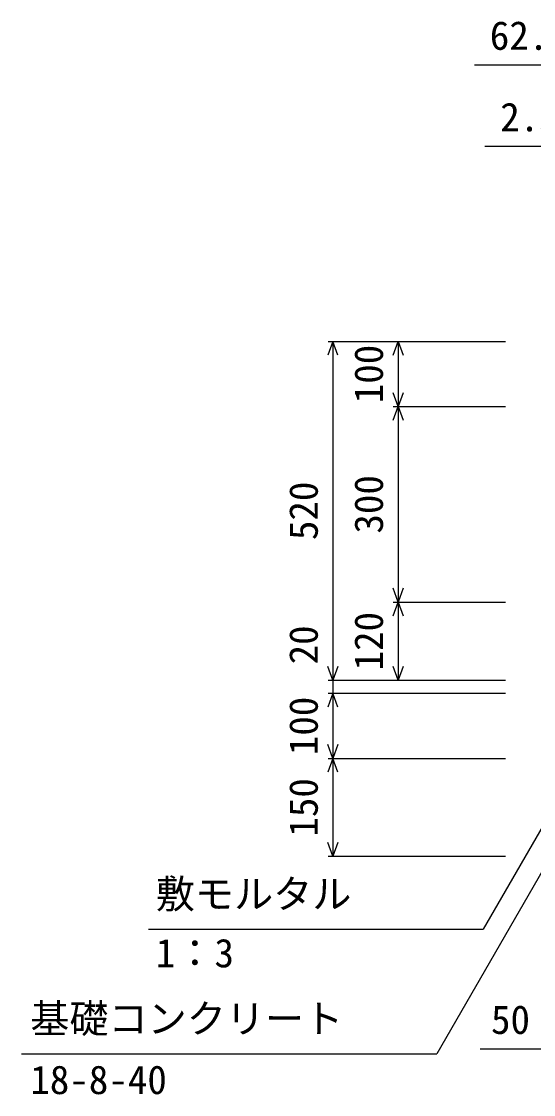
# Model space of a CAD drawing. Units: millimetres, scale not verified. Extents: x -16800 to 16800, y -5940 to 5940.
# Drawn here: x -15472 to -14687, y 2844 to 4491 of the extents above; entities that cross this region are included whole.
import ezdxf
from ezdxf.enums import TextEntityAlignment as Align

# ---------------------------------------------------------------- set-up
doc = ezdxf.new("R2010")
doc.units = ezdxf.units.MM
doc.header["$LTSCALE"] = 20
doc.layers.add('0-0_DIM', color=7, linetype='Continuous', lineweight=25)
doc.styles.add('ＭＳ ゴシック', font='')
doc.styles.get('ＭＳ ゴシック').set_extended_font_data('MS Gothic')

msp = doc.modelspace()

# ---------------------------------------------------------------- linework, layer by layer
at = {"layer": '0-0_DIM'}
for p, q in [((-14777.44, 4424.02), (-14606.9, 4424.02)), ((-14615.33, 4299.01), (-14761.12, 4299.01)), ((-15001.9, 3999.9), (-14729.4, 3999.9)), ((-14994.4, 3999.9), (-14994.4, 3479.9)), ((-14894.4, 3999.9), (-14894.4, 3899.9)), ((-14901.9, 3899.9), (-14729.4, 3899.9)), ((-14894.4, 3899.9), (-14894.4, 3599.9)), ((-14901.9, 3599.9), (-14729.4, 3599.9)), ((-14894.4, 3599.9), (-14894.4, 3479.9)), ((-15001.9, 3479.9), (-14729.4, 3479.9)), ((-15001.9, 3459.9), (-14729.4, 3459.9)), ((-14548.64, 3470.93), (-14763.91, 3098.09)), ((-14551.28, 3398.43), (-14835.13, 2906.79)), ((-15001.9, 3359.9), (-14729.4, 3359.9)), ((-14994.4, 3359.9), (-14994.4, 3209.9)), ((-15001.9, 3209.9), (-14729.4, 3209.9)), ((-15277.14, 3098.09), (-14763.91, 3098.09)), ((-15472.13, 2906.79), (-14835.13, 2906.79)), ((-14656.9, 2913.97), (-14768.7, 2913.97))]:
    msp.add_line(p, q, dxfattribs=at)
for points in [[(-14986.71, 3978.75), (-14994.4, 3999.9), (-15002.1, 3978.75)], [(-14902.1, 3978.75), (-14894.4, 3999.9), (-14886.71, 3978.75)], [(-14886.71, 3921.04), (-14894.4, 3899.9), (-14902.1, 3921.04)], [(-14902.1, 3878.75), (-14894.4, 3899.9), (-14886.71, 3878.75)], [(-14886.71, 3621.04), (-14894.4, 3599.9), (-14902.1, 3621.04)], [(-14902.1, 3578.75), (-14894.4, 3599.9), (-14886.71, 3578.75)], [(-14986.71, 3501.04), (-14994.4, 3479.9), (-15002.1, 3501.04)], [(-14886.71, 3501.04), (-14894.4, 3479.9), (-14902.1, 3501.04)], [(-14994.4, 3479.9), (-14994.4, 3459.9), (-14994.4, 3359.9)], [(-14986.71, 3438.75), (-14994.4, 3459.9), (-15002.1, 3438.75)], [(-14986.71, 3381.04), (-14994.4, 3359.9), (-15002.1, 3381.04)], [(-14986.71, 3338.75), (-14994.4, 3359.9), (-15002.1, 3338.75)], [(-14986.71, 3231.04), (-14994.4, 3209.9), (-15002.1, 3231.04)]]:
    msp.add_lwpolyline(points, dxfattribs=at)

# ---------------------------------------------------------------- texts
at = {"layer": '0-0_DIM', "style": 'ＭＳ ゴシック'}
for s, p in [('62.5', (-14753.75, 4434.02)), ('2.5', (-14737.66, 4309.01)), ('敷モルタル', (-15266, 3116.82)), ('1：3', (-15266, 3026.13)), ('基礎コンクリート', (-15458.58, 2925.52)), ('50', (-14751.9, 2923.97)), ('18-8-40', (-15458.58, 2831.71))]:
    msp.add_text(s, height=43.99, dxfattribs=at).set_placement(p, align=Align.BOTTOM_LEFT)
for s, p in [('100', (-14904.4, 3904.9)), ('300', (-14904.4, 3704.9)), ('520', (-15004.4, 3694.9)), ('120', (-14904.4, 3494.9)), ('20', (-15004.4, 3504.21)), ('100', (-15004.4, 3364.9)), ('150', (-15004.4, 3239.9))]:
    msp.add_text(s, height=43.99, rotation=90, dxfattribs=at).set_placement(p, align=Align.BOTTOM_LEFT)

doc.saveas('drawing.dxf')
